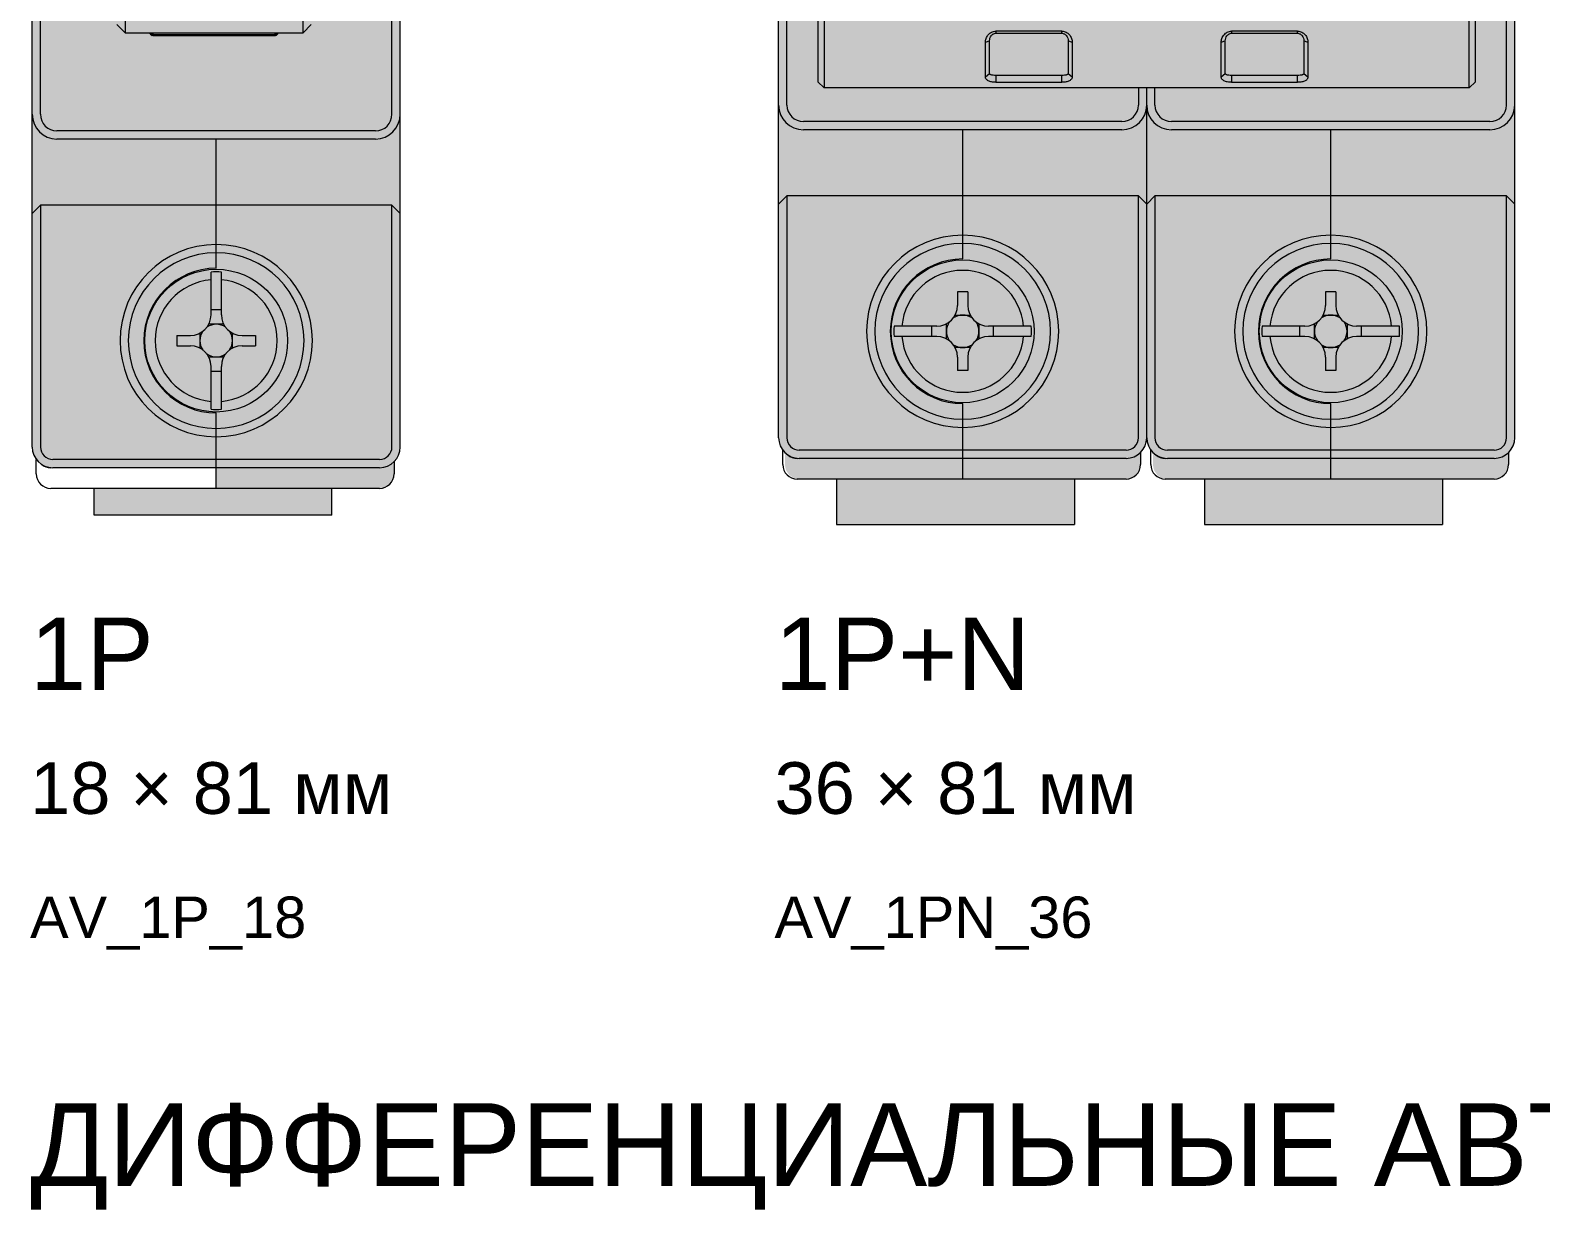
# Model space of a CAD drawing. Header units: millimetres. Extents: x 0 to 418, y -44 to 411.
# Drawn here: x 0 to 73.1, y 236.8 to 293.9 of the extents above; entities that cross this region are included whole.
import ezdxf
from ezdxf.enums import TextEntityAlignment as Align

# ---------------------------------------------------------------- set-up
doc = ezdxf.new("R2010")
doc.units = ezdxf.units.MM
for name, color, linetype, lineweight, true_color in [('BODY', 7, 'Continuous', 5, 0xf0f1eb), ('DETAILS', 7, 'Continuous', 5, 0x2f373d), ('LEVERS', 7, 'Continuous', 5, 0x2b7ac1), ('MARKING', 7, 'Continuous', 5, 0x2f373d), ('TERMINALS', 7, 'Continuous', 5, 0xa4adb6)]:
    doc.layers.add(name, color=color, linetype=linetype, lineweight=lineweight, true_color=true_color)
doc.layers.add('PARAMETERS', color=7, linetype='Continuous', plot=False)
doc.styles.add('BLOCK_ARIAL', font='arial.ttf')

# ---------------------------------------------------------------- blocks, each defined once
blk = doc.blocks.new('AV_1P_18')
at = {"layer": 'BODY', "true_color": 0xf0f1eb}
blk.add_hatch(color=7, dxfattribs=at).paths.add_polyline_path([(0.9, 2.77), (0.71, 2.83), (0.39, 3.04), (0.18, 3.36), (0.12, 3.55), (0.1, 3.75), (0.1, 15.05), (0.1, 19.85), (0.1, 25.79), (0.1, 29.5), (0.1, 35.8), (0.1, 39.51), (0.1, 62.45), (0.1, 67.25), (0.1, 78.55), (0.12, 78.75), (0.18, 78.94), (0.39, 79.26), (0.71, 79.47), (0.9, 79.53), (1.1, 79.55), (9, 79.55), (9, 80.55), (16.9, 80.55), (17.17, 80.495), (17.395, 80.345), (17.545, 80.12), (17.6, 79.85), (17.6, 79.267), (17.61, 79.26), (17.82, 78.94), (17.88, 78.75), (17.9, 78.55), (17.9, 67.25), (17.9, 62.45), (17.9, 39.525), (17.9, 39.52), (17.9, 35.8), (17.9, 29.5), (17.9, 25.78), (17.9, 25.775), (17.9, 19.85), (17.9, 15.05), (17.9, 3.75), (17.88, 3.55), (17.82, 3.36), (17.61, 3.04), (17.6, 3.033), (17.6, 2.45), (17.545, 2.18), (17.395, 1.955), (17.17, 1.805), (16.9, 1.75), (14.6, 1.75), (14.6, 0.45), (3.1, 0.45), (3.1, 1.75), (9, 1.75), (9, 2.75), (1.1, 2.75)])
at = {"layer": 'LEVERS'}
blk.add_hatch(color=256, dxfattribs=at).paths.add_polyline_path([(6.015, 23.645), (6.005, 23.645), (5.995, 23.645), (5.98, 23.645), (5.97, 23.65), (5.96, 23.65), (5.955, 23.65), (5.945, 23.655), (5.935, 23.655), (5.925, 23.66), (5.92, 23.66), (5.915, 23.665), (5.91, 23.665), (5.905, 23.67), (5.821, 23.744), (5.82, 23.745), (5.815, 23.75), (5.8, 23.78), (5.8, 23.795), (4.6, 23.795), (4.2, 24.195), (4.2, 26.19), (4, 26.19), (3.69, 26.19), (3.6, 26.19), (3.6, 39.11), (3.69, 39.11), (4, 39.11), (14.4, 39.11), (14.42, 39.11), (14.435, 39.115), (14.455, 39.12), (14.475, 39.125), (14.495, 39.13), (14.515, 39.14), (14.54, 39.15), (14.535, 39.145), (14.525, 39.14), (14.525, 39.135), (14.52, 39.135), (14.515, 39.13), (14.495, 39.115), (14.475, 39.095), (14.46, 39.08), (14.44, 39.06), (14.435, 39.05), (14.425, 39.04), (14.42, 39.03), (14.415, 39.015), (14.41, 39.01), (14.405, 39), (14.4, 38.99), (14.4, 38.98), (14.4, 26.32), (14.4, 26.31), (14.4, 26.305), (14.405, 26.3), (14.405, 26.295), (14.41, 26.29), (14.425, 26.265), (14.44, 26.24), (14.46, 26.22), (14.48, 26.2), (14.5, 26.185), (14.515, 26.165), (14.54, 26.15), (14.515, 26.16), (14.495, 26.17), (14.475, 26.175), (14.455, 26.18), (14.435, 26.185), (14.42, 26.19), (14.4, 26.19), (13.6, 26.19), (13.6, 24.195), (13.2, 23.795), (12, 23.795), (12, 23.78), (11.985, 23.75), (11.98, 23.745), (11.979, 23.744), (11.895, 23.67), (11.89, 23.665), (11.885, 23.665), (11.88, 23.66), (11.87, 23.66), (11.865, 23.655), (11.855, 23.655), (11.845, 23.65), (11.84, 23.65), (11.83, 23.65), (11.82, 23.645), (11.805, 23.645), (11.795, 23.645), (11.785, 23.645), (11.775, 23.645), (11.76, 23.645), (11.75, 23.645), (6.05, 23.645), (6.04, 23.645), (6.025, 23.645)])
at = {"layer": 'TERMINALS', "true_color": 0xa4adb6}
blk.add_hatch(color=253, dxfattribs=at).paths.add_polyline_path([(10.35, 4.45), (10.203, 4.408), (10.056, 4.371), (9.907, 4.339), (9.757, 4.312), (9.607, 4.29), (9.456, 4.272), (9.304, 4.26), (9.152, 4.252), (9, 4.25), (8.848, 4.252), (8.696, 4.26), (8.544, 4.272), (8.393, 4.29), (8.243, 4.312), (8.093, 4.339), (7.944, 4.371), (7.796, 4.408), (7.65, 4.45), (7.505, 4.497), (7.362, 4.548), (7.22, 4.604), (7.081, 4.664), (6.943, 4.73), (6.808, 4.799), (6.675, 4.873), (6.544, 4.951), (6.417, 5.034), (6.291, 5.12), (6.169, 5.211), (6.05, 5.306), (5.934, 5.404), (5.821, 5.506), (5.712, 5.612), (5.606, 5.721), (5.504, 5.834), (5.405, 5.95), (5.311, 6.069), (5.22, 6.191), (5.134, 6.317), (5.051, 6.444), (4.973, 6.575), (4.899, 6.708), (4.83, 6.843), (4.764, 6.981), (4.704, 7.121), (4.648, 7.262), (4.597, 7.405), (4.55, 7.55), (4.508, 7.696), (4.471, 7.844), (4.439, 7.993), (4.412, 8.143), (4.39, 8.293), (4.372, 8.444), (4.36, 8.596), (4.352, 8.748), (4.35, 8.9), (4.352, 9.052), (4.36, 9.204), (4.372, 9.356), (4.39, 9.507), (4.412, 9.657), (4.439, 9.807), (4.471, 9.956), (4.508, 10.104), (4.508, 10.104), (4.508, 10.104), (4.55, 10.25), (4.597, 10.395), (4.648, 10.538), (4.704, 10.68), (4.764, 10.819), (4.83, 10.957), (4.899, 11.092), (4.973, 11.225), (5.051, 11.356), (5.134, 11.484), (5.22, 11.609), (5.311, 11.731), (5.406, 11.85), (5.504, 11.966), (5.606, 12.079), (5.712, 12.188), (5.821, 12.294), (5.934, 12.396), (6.05, 12.495), (6.169, 12.589), (6.291, 12.68), (6.417, 12.766), (6.545, 12.849), (6.675, 12.927), (6.808, 13.001), (6.943, 13.071), (7.081, 13.136), (7.221, 13.196), (7.362, 13.252), (7.505, 13.303), (7.65, 13.35), (7.797, 13.392), (7.944, 13.429), (8.093, 13.461), (8.243, 13.488), (8.393, 13.51), (8.544, 13.528), (8.696, 13.54), (8.848, 13.548), (9, 13.55), (9.152, 13.548), (9.304, 13.54), (9.456, 13.528), (9.607, 13.51), (9.758, 13.488), (9.907, 13.461), (10.056, 13.429), (10.204, 13.392), (10.35, 13.35), (10.495, 13.303), (10.638, 13.252), (10.78, 13.196), (10.919, 13.136), (11.057, 13.071), (11.192, 13.001), (11.325, 12.927), (11.456, 12.849), (11.583, 12.766), (11.709, 12.68), (11.831, 12.589), (11.95, 12.495), (12.066, 12.396), (12.179, 12.294), (12.288, 12.188), (12.394, 12.079), (12.496, 11.966), (12.595, 11.85), (12.689, 11.731), (12.78, 11.609), (12.866, 11.484), (12.949, 11.356), (13.027, 11.225), (13.101, 11.092), (13.171, 10.957), (13.236, 10.819), (13.296, 10.68), (13.352, 10.538), (13.403, 10.395), (13.45, 10.25), (13.492, 10.104), (13.529, 9.956), (13.561, 9.807), (13.588, 9.658), (13.61, 9.507), (13.628, 9.356), (13.64, 9.204), (13.648, 9.052), (13.65, 8.9), (13.648, 8.748), (13.64, 8.596), (13.628, 8.444), (13.61, 8.293), (13.588, 8.143), (13.561, 7.993), (13.529, 7.844), (13.492, 7.697), (13.45, 7.55), (13.403, 7.405), (13.352, 7.262), (13.296, 7.121), (13.236, 6.981), (13.171, 6.843), (13.101, 6.708), (13.027, 6.575), (12.949, 6.445), (12.866, 6.317), (12.78, 6.192), (12.689, 6.069), (12.595, 5.95), (12.496, 5.834), (12.394, 5.721), (12.288, 5.612), (12.179, 5.506), (12.066, 5.404), (11.95, 5.306), (11.831, 5.211), (11.709, 5.12), (11.583, 5.034), (11.456, 4.951), (11.325, 4.873), (11.192, 4.799), (11.057, 4.73), (10.919, 4.665), (10.78, 4.604), (10.638, 4.548), (10.495, 4.497), (10.35, 4.45), (10.35, 4.45)])
at = {"layer": 'DETAILS', "color": 250, "linetype": 'ByBlock', "lineweight": 5, "true_color": 0x2f373d}
for p, q in [((0.1, 3.75), (0.1, 78.55)), ((17.9, 3.75), (17.9, 78.55)), ((17.5, 19.85), (17.5, 62.45)), ((0.5, 19.85), (0.5, 39.11)), ((4.6, 30.064), (4.6, 23.797)), ((13.2, 23.797), (13.2, 30.064)), ((4.2, 24.197), (4.6, 23.797)), ((13.6, 24.197), (13.2, 23.797)), ((4.6, 23.797), (13.2, 23.797)), ((5.8, 23.778), (5.8, 23.797)), ((5.814, 23.752), (5.8, 23.778)), ((5.814, 23.752), (5.906, 23.67)), ((11.75, 23.703), (6.05, 23.703)), ((11.75, 23.644), (6.05, 23.644)), ((11.894, 23.67), (11.986, 23.752)), ((12, 23.778), (11.986, 23.752)), ((12, 23.778), (12, 23.797)), ((16.7, 19.05), (1.3, 19.05)), ((16.7, 18.65), (1.3, 18.65)), ((9, 12.4), (9, 18.65)), ((0.1, 15.05), (0.5, 15.45)), ((17.5, 15.45), (0.5, 15.45)), ((0.5, 15.45), (0.5, 3.75)), ((17.5, 15.45), (17.9, 15.05)), ((17.5, 3.75), (17.5, 15.45)), ((8.75, 10.15), (8.75, 12.22)), ((9.25, 10.15), (9.25, 12.22)), ((6.073, 10.8), (6.124, 10.8)), ((9.25, 10.391), (8.75, 10.391)), ((9.362, 9.689), (8.638, 9.689)), ((7.097, 9.15), (7.75, 9.15)), ((7.097, 9.15), (7.097, 8.65)), ((8.211, 9.262), (8.211, 8.538)), ((9.789, 8.538), (9.789, 9.262)), ((10.25, 9.15), (10.903, 9.15)), ((10.903, 9.15), (10.903, 8.65)), ((7.097, 8.65), (7.75, 8.65)), ((8.638, 8.111), (9.362, 8.111)), ((10.25, 8.65), (10.903, 8.65)), ((8.75, 5.58), (8.75, 7.65)), ((9.25, 7.409), (8.75, 7.409)), ((9.25, 5.58), (9.25, 7.65)), ((6.124, 7), (6.073, 7)), ((9, 1.75), (9, 5.4)), ((0.3, 2.45), (0.3, 3.153)), ((16.9, 3.15), (1.1, 3.15)), ((17.6, 3.053), (17.6, 2.45)), ((16.9, 2.75), (1.1, 2.75)), ((16.9, 1.75), (1, 1.75)), ((3.1, 0.45), (3.1, 1.75)), ((14.6, 0.45), (14.6, 1.75)), ((14.6, 0.45), (3.1, 0.45))]:
    blk.add_line(p, q, dxfattribs=at)
blk.add_circle((9, 8.9), 3.455, dxfattribs=at)
for centre, radius, start, end in [((1.3, 19.85), 1.2, 180, -90), ((1.3, 19.85), 0.8, 180, -90), ((16.7, 19.85), 1.2, -90, 0), ((16.7, 19.85), 0.8, -90, 0), ((9, 8.9), 4.65, 90.00094, -90.00094), ((9, 8.9), 4.25, 90.00103, -90.00103), ((9, 8.9), 4.65, -90, 90), ((9, 8.9), 4.25, -90, 90), ((9, 8.9), 3.5, 90, -90), ((9, 8.9), 2.95, 94.86141, -94.86141), ((9, 8.9), 3.329, 85.69339, 94.30661), ((9, 8.9), 2.95, -85.13859, 85.13859), ((7.75, 10.15), 1, -90, 0), ((9, 8.9), 0.789, 55.03912, 124.96088), ((10.25, 10.15), 1, 180, -90), ((9, 8.9), 0.789, 145.03912, -145.03912), ((9, 8.9), 0.789, -34.96088, 34.96088), ((7.75, 7.65), 1, 0, 90), ((9, 8.9), 0.789, -124.96088, -55.03912), ((10.25, 7.65), 1, 90, 180), ((9, 8.9), 3.329, -94.30661, -85.69339), ((1.1, 3.75), 1, 180, -90), ((1.1, 3.75), 0.6, 180, -90), ((16.9, 3.75), 1, -90, 0), ((16.9, 3.75), 0.6, -90, 0), ((1, 2.45), 0.7, 180, -90), ((1, 3.45), 0.7, -130.38765, -90), ((16.9, 2.45), 0.7, -90, 0)]:
    blk.add_arc(centre, radius, start, end, dxfattribs=at)
for points, start_tangent, end_tangent in [([(6.05, 23.703), (5.974, 23.706), (5.905, 23.716), (5.85, 23.732), (5.814, 23.752)], (-1, 0.000391), (-0.747005, 0.664819)), ([(6.05, 23.644), (6.003, 23.645), (5.961, 23.65), (5.927, 23.658), (5.906, 23.67)], (-1, -0.000282), (-0.745164, 0.666881)), ([(11.986, 23.752), (11.95, 23.732), (11.895, 23.716), (11.826, 23.706), (11.75, 23.703)], (-0.747782, -0.663944), (-1, 0.000443)), ([(11.894, 23.67), (11.872, 23.658), (11.839, 23.65), (11.797, 23.645), (11.75, 23.644)], (-0.745165, -0.66688), (-1, 0.000337))]:
    blk.add_spline(points, degree=3, dxfattribs=dict(at, start_tangent=start_tangent, end_tangent=end_tangent))
at = {"layer": 'MARKING', "color": 250, "true_color": 0x2f373d, "style": 'BLOCK_ARIAL'}
for tag, p, height in [('CURVE', (2, 54.7), 3), ('IN_A', (4.5, 54.7), 3), ('UE_V', (2, 52.2), 1.4)]:
    blk.add_attdef(tag, p, '', height=height, dxfattribs=at)
blk.add_attdef('ICN_A', text='', height=1.8, dxfattribs=at).set_placement((7.25, 43.1), align=Align.MIDDLE_CENTER)
at = {"layer": 'PARAMETERS', "color": 250, "true_color": 0x2f373d, "style": 'BLOCK_ARIAL', "flags": 1}
for tag in ['WIDTH_MM', 'STANDARD', 'UIMP_KV', 'DESCRIPTION', 'POLES', 'FREQ_HZ', 'HEIGHT_MM', 'DEPTH_MM', 'ICS_KA', 'ID', 'IP']:
    blk.add_attdef(tag, (2, 20), '', height=0.4, dxfattribs=at)
blk = doc.blocks.new('AV_1PN_36')
at = {"layer": 'BODY', "true_color": 0xf0f1eb}
h = blk.add_hatch(color=7, dxfattribs=at)
h.paths.add_polyline_path([(14.5, 2.2), (14.5, 0), (3, 0), (3, 2.2), (1.2, 2.2), (0.93, 2.255), (0.705, 2.405), (0.555, 2.63), (0.5, 2.9), (0.5, 3.4), (0.627, 3.4), (0.49, 3.49), (0.28, 3.81), (0.22, 4), (0.2, 4.2), (0.2, 15.5), (0.2, 20.3), (0.2, 26.24), (0.2, 29.95), (0.2, 36.25), (0.2, 39.96), (0.2, 62.9), (0.22, 63.14), (0.226, 63.16), (0.2, 63.16), (0.2, 67.7), (0.2, 79), (0.22, 79.2), (0.28, 79.39), (0.352, 79.5), (0.352, 79.5), (0.49, 79.71), (0.5, 79.717), (0.5, 80.3), (0.555, 80.57), (0.705, 80.795), (0.93, 80.945), (1.2, 81), (9.1, 81), (9.1, 80), (9.1, 80), (9.1, 81), (17, 81), (17.27, 80.945), (17.495, 80.795), (17.645, 80.57), (17.7, 80.3), (17.7, 79.717), (17.71, 79.71), (17.92, 79.39), (17.98, 79.2), (18, 79), (18.02, 79.2), (18.08, 79.39), (18.152, 79.5), (18.152, 79.5), (18.29, 79.71), (18.3, 79.717), (18.3, 80.3), (18.355, 80.57), (18.505, 80.795), (18.73, 80.945), (19, 81), (26.9, 81), (34.8, 81), (35.07, 80.945), (35.295, 80.795), (35.445, 80.57), (35.5, 80.3), (35.5, 79.717), (35.51, 79.71), (35.648, 79.5), (35.72, 79.39), (35.78, 79.2), (35.8, 79), (35.8, 67.7), (35.8, 62.9), (35.8, 39.975), (35.8, 39.97), (35.8, 36.25), (35.8, 29.95), (35.8, 26.23), (35.8, 26.225), (35.8, 20.3), (35.8, 15.5), (35.8, 4.2), (35.78, 4), (35.72, 3.81), (35.51, 3.49), (35.5, 3.483), (35.5, 2.9), (35.445, 2.63), (35.295, 2.405), (35.07, 2.255), (34.8, 2.2), (33, 2.2), (32.3, 2.2), (32.3, 0), (20.8, 0), (20.8, 2.2), (19, 2.2), (18.73, 2.255), (18.505, 2.405), (18.355, 2.63), (18.3, 2.9), (18.3, 3.4), (18.427, 3.4), (18.29, 3.49), (18.08, 3.81), (18.02, 4), (18, 4.2), (17.98, 4), (17.92, 3.81), (17.71, 3.49), (17.7, 3.483), (17.7, 2.9), (17.645, 2.63), (17.495, 2.405), (17.27, 2.255), (17, 2.2), (15.2, 2.2)])
h.paths.add_polyline_path([(9.1, 2.2), (9.1, 3.2), (9.1, 3.2), (9.1, 2.2)], flags=0)
at = {"layer": 'LEVERS'}
blk.add_hatch(color=256, dxfattribs=at).paths.add_polyline_path([(2.11, 29.295), (2.12, 29.335), (2.135, 29.38), (2.155, 29.42), (2.18, 29.465), (2.205, 29.5), (2.235, 29.54), (2.27, 29.575), (2.31, 29.61), (2.355, 29.645), (2.395, 29.675), (2.445, 29.705), (2.5, 29.73), (2.55, 29.755), (2.605, 29.78), (2.721, 29.822), (2.725, 29.825), (2.755, 29.835), (2.775, 29.84), (2.795, 29.845), (2.815, 29.855), (2.835, 29.86), (2.9, 29.875), (2.965, 29.885), (3.035, 29.89), (3.1, 29.895), (3.7, 29.895), (4.1, 29.895), (4.3, 29.895), (4.7, 29.895), (13.3, 29.895), (13.7, 29.895), (14.1, 29.895), (14.5, 29.895), (17.6, 29.895), (17.7, 29.895), (17.945, 29.895), (18, 29.95), (18.055, 29.895), (18.3, 29.895), (18.4, 29.895), (21.5, 29.895), (21.9, 29.895), (22.1, 29.895), (22.5, 29.895), (31.1, 29.895), (31.5, 29.895), (31.9, 29.895), (32.3, 29.895), (32.9, 29.895), (32.925, 29.895), (32.945, 29.895), (32.97, 29.89), (32.99, 29.89), (33.055, 29.88), (33.12, 29.87), (33.185, 29.855), (33.245, 29.835), (33.395, 29.78), (33.45, 29.755), (33.5, 29.73), (33.555, 29.705), (33.605, 29.675), (33.645, 29.645), (33.69, 29.61), (33.73, 29.575), (33.765, 29.54), (33.795, 29.5), (33.82, 29.465), (33.845, 29.42), (33.865, 29.38), (33.88, 29.335), (33.89, 29.295), (33.9, 29.25), (33.9, 29.21), (33.9, 21.425), (33.6, 21.125), (18.4, 21.125), (18, 21.125), (17.6, 21.125), (2.4, 21.125), (2.1, 21.425), (2.1, 26.64), (2.1, 29.21), (2.1, 29.25)])
at = {"layer": 'TERMINALS', "true_color": 0xa4adb6}
for points in [[(10.303, 4.858), (10.156, 4.821), (10.007, 4.789), (9.857, 4.762), (9.707, 4.74), (9.556, 4.722), (9.404, 4.71), (9.252, 4.702), (9.1, 4.7), (8.948, 4.702), (8.796, 4.71), (8.644, 4.722), (8.493, 4.74), (8.343, 4.762), (8.193, 4.789), (8.044, 4.821), (7.896, 4.858), (7.75, 4.9), (7.605, 4.947), (7.462, 4.998), (7.32, 5.054), (7.181, 5.114), (7.043, 5.18), (6.908, 5.249), (6.775, 5.323), (6.644, 5.401), (6.517, 5.484), (6.391, 5.57), (6.269, 5.661), (6.15, 5.756), (6.034, 5.854), (5.921, 5.956), (5.812, 6.062), (5.706, 6.171), (5.604, 6.284), (5.505, 6.4), (5.411, 6.519), (5.32, 6.641), (5.234, 6.767), (5.151, 6.894), (5.073, 7.025), (4.999, 7.158), (4.93, 7.293), (4.864, 7.431), (4.804, 7.571), (4.748, 7.712), (4.697, 7.855), (4.65, 8), (4.608, 8.146), (4.571, 8.294), (4.539, 8.443), (4.512, 8.593), (4.49, 8.743), (4.472, 8.894), (4.46, 9.046), (4.452, 9.198), (4.45, 9.35), (4.452, 9.502), (4.46, 9.654), (4.472, 9.806), (4.49, 9.957), (4.512, 10.107), (4.539, 10.257), (4.571, 10.406), (4.608, 10.554), (4.608, 10.554), (4.608, 10.554), (4.65, 10.7), (4.697, 10.845), (4.748, 10.988), (4.804, 11.13), (4.864, 11.269), (4.93, 11.407), (4.999, 11.542), (5.073, 11.675), (5.151, 11.806), (5.234, 11.934), (5.32, 12.059), (5.411, 12.181), (5.506, 12.3), (5.604, 12.416), (5.706, 12.529), (5.812, 12.638), (5.921, 12.744), (6.034, 12.846), (6.15, 12.945), (6.269, 13.039), (6.391, 13.13), (6.517, 13.216), (6.645, 13.299), (6.775, 13.377), (6.908, 13.451), (7.043, 13.521), (7.181, 13.586), (7.321, 13.646), (7.462, 13.702), (7.605, 13.753), (7.75, 13.8), (7.897, 13.842), (8.044, 13.879), (8.193, 13.911), (8.343, 13.938), (8.493, 13.96), (8.644, 13.978), (8.796, 13.99), (8.948, 13.998), (9.1, 14), (9.252, 13.998), (9.404, 13.99), (9.556, 13.978), (9.707, 13.96), (9.858, 13.938), (10.007, 13.911), (10.156, 13.879), (10.304, 13.842), (10.45, 13.8), (10.595, 13.753), (10.738, 13.702), (10.88, 13.646), (11.019, 13.586), (11.157, 13.521), (11.292, 13.451), (11.425, 13.377), (11.556, 13.299), (11.683, 13.216), (11.809, 13.13), (11.931, 13.039), (12.05, 12.945), (12.166, 12.846), (12.279, 12.744), (12.388, 12.638), (12.494, 12.529), (12.596, 12.416), (12.695, 12.3), (12.789, 12.181), (12.88, 12.059), (12.966, 11.934), (13.049, 11.806), (13.127, 11.675), (13.201, 11.542), (13.271, 11.407), (13.336, 11.269), (13.396, 11.13), (13.452, 10.988), (13.503, 10.845), (13.55, 10.7), (13.592, 10.554), (13.629, 10.406), (13.661, 10.257), (13.688, 10.108), (13.71, 9.957), (13.728, 9.806), (13.74, 9.654), (13.748, 9.502), (13.75, 9.35), (13.748, 9.198), (13.74, 9.046), (13.728, 8.894), (13.71, 8.743), (13.688, 8.593), (13.661, 8.443), (13.629, 8.294), (13.592, 8.147), (13.55, 8), (13.503, 7.855), (13.452, 7.712), (13.396, 7.571), (13.336, 7.431), (13.271, 7.293), (13.201, 7.158), (13.127, 7.025), (13.049, 6.895), (12.966, 6.767), (12.88, 6.642), (12.789, 6.519), (12.695, 6.4), (12.596, 6.284), (12.494, 6.171), (12.388, 6.062), (12.279, 5.956), (12.166, 5.854), (12.05, 5.756), (11.931, 5.661), (11.809, 5.57), (11.683, 5.484), (11.556, 5.401), (11.425, 5.323), (11.292, 5.249), (11.157, 5.18), (11.019, 5.115), (10.88, 5.054), (10.738, 4.998), (10.595, 4.947), (10.45, 4.9), (10.45, 4.9), (10.45, 4.9)], [(28.103, 4.858), (27.956, 4.821), (27.807, 4.789), (27.657, 4.762), (27.507, 4.74), (27.356, 4.722), (27.204, 4.71), (27.052, 4.702), (26.9, 4.7), (26.748, 4.702), (26.596, 4.71), (26.444, 4.722), (26.293, 4.74), (26.143, 4.762), (25.993, 4.789), (25.844, 4.821), (25.696, 4.858), (25.55, 4.9), (25.405, 4.947), (25.262, 4.998), (25.12, 5.054), (24.981, 5.114), (24.843, 5.18), (24.708, 5.249), (24.575, 5.323), (24.444, 5.401), (24.317, 5.484), (24.191, 5.57), (24.069, 5.661), (23.95, 5.756), (23.834, 5.854), (23.721, 5.956), (23.612, 6.062), (23.506, 6.171), (23.404, 6.284), (23.305, 6.4), (23.211, 6.519), (23.12, 6.641), (23.034, 6.767), (22.951, 6.894), (22.873, 7.025), (22.799, 7.158), (22.73, 7.293), (22.664, 7.431), (22.604, 7.571), (22.548, 7.712), (22.497, 7.855), (22.45, 8), (22.408, 8.146), (22.371, 8.294), (22.339, 8.443), (22.312, 8.593), (22.29, 8.743), (22.272, 8.894), (22.26, 9.046), (22.252, 9.198), (22.25, 9.35), (22.252, 9.502), (22.26, 9.654), (22.272, 9.806), (22.29, 9.957), (22.312, 10.107), (22.339, 10.257), (22.371, 10.406), (22.408, 10.554), (22.408, 10.554), (22.408, 10.554), (22.45, 10.7), (22.497, 10.845), (22.548, 10.988), (22.604, 11.13), (22.664, 11.269), (22.73, 11.407), (22.799, 11.542), (22.873, 11.675), (22.951, 11.806), (23.034, 11.934), (23.12, 12.059), (23.211, 12.181), (23.306, 12.3), (23.404, 12.416), (23.506, 12.529), (23.612, 12.638), (23.721, 12.744), (23.834, 12.846), (23.95, 12.945), (24.069, 13.039), (24.191, 13.13), (24.317, 13.216), (24.445, 13.299), (24.575, 13.377), (24.708, 13.451), (24.843, 13.521), (24.981, 13.586), (25.121, 13.646), (25.262, 13.702), (25.405, 13.753), (25.55, 13.8), (25.697, 13.842), (25.844, 13.879), (25.993, 13.911), (26.143, 13.938), (26.293, 13.96), (26.444, 13.978), (26.596, 13.99), (26.748, 13.998), (26.9, 14), (27.052, 13.998), (27.204, 13.99), (27.356, 13.978), (27.507, 13.96), (27.658, 13.938), (27.807, 13.911), (27.956, 13.879), (28.104, 13.842), (28.25, 13.8), (28.395, 13.753), (28.538, 13.702), (28.68, 13.646), (28.819, 13.586), (28.957, 13.521), (29.092, 13.451), (29.225, 13.377), (29.356, 13.299), (29.483, 13.216), (29.609, 13.13), (29.731, 13.039), (29.85, 12.945), (29.966, 12.846), (30.079, 12.744), (30.188, 12.638), (30.294, 12.529), (30.396, 12.416), (30.495, 12.3), (30.589, 12.181), (30.68, 12.059), (30.766, 11.934), (30.849, 11.806), (30.927, 11.675), (31.001, 11.542), (31.071, 11.407), (31.136, 11.269), (31.196, 11.13), (31.252, 10.988), (31.303, 10.845), (31.35, 10.7), (31.392, 10.554), (31.429, 10.406), (31.461, 10.257), (31.488, 10.108), (31.51, 9.957), (31.528, 9.806), (31.54, 9.654), (31.548, 9.502), (31.55, 9.35), (31.548, 9.198), (31.54, 9.046), (31.528, 8.894), (31.51, 8.743), (31.488, 8.593), (31.461, 8.443), (31.429, 8.294), (31.392, 8.147), (31.35, 8), (31.303, 7.855), (31.252, 7.712), (31.196, 7.571), (31.136, 7.431), (31.071, 7.293), (31.001, 7.158), (30.927, 7.025), (30.849, 6.895), (30.766, 6.767), (30.68, 6.642), (30.589, 6.519), (30.495, 6.4), (30.396, 6.284), (30.294, 6.171), (30.188, 6.062), (30.079, 5.956), (29.966, 5.854), (29.85, 5.756), (29.731, 5.661), (29.609, 5.57), (29.483, 5.484), (29.356, 5.401), (29.225, 5.323), (29.092, 5.249), (28.957, 5.18), (28.819, 5.115), (28.68, 5.054), (28.538, 4.998), (28.395, 4.947), (28.25, 4.9), (28.25, 4.9), (28.25, 4.9)]]:
    blk.add_hatch(color=253, dxfattribs=at).paths.add_polyline_path(points)
at = {"layer": 'DETAILS', "color": 250, "linetype": 'ByBlock', "lineweight": 5, "true_color": 0x2f373d}
for p, q in [((35.8, 4.2), (35.8, 79)), ((0.2, 4.2), (0.2, 62.9)), ((35.4, 20.3), (35.4, 62.9)), ((0.6, 20.3), (0.6, 39.56)), ((2.4, 29.434), (2.4, 21.124)), ((33.6, 21.124), (33.6, 29.434)), ((2.1, 29.208), (2.1, 21.424)), ((33.9, 21.424), (33.9, 29.208)), ((10.4, 23.412), (10.2, 23.333)), ((10.4, 21.828), (10.4, 23.412)), ((13.9, 23.874), (10.7, 23.874)), ((10.7, 23.874), (10.7, 23.772)), ((10.7, 23.772), (13.9, 23.772)), ((13.9, 23.772), (13.9, 23.874)), ((14.4, 23.333), (14.2, 23.412)), ((14.2, 23.412), (14.2, 21.828)), ((21.8, 23.412), (21.6, 23.333)), ((21.8, 21.828), (21.8, 23.412)), ((25.3, 23.874), (22.1, 23.874)), ((22.1, 23.874), (22.1, 23.772)), ((22.1, 23.772), (25.3, 23.772)), ((25.3, 23.772), (25.3, 23.874)), ((25.8, 23.333), (25.6, 23.412)), ((25.6, 23.412), (25.6, 21.828)), ((10.2, 21.657), (10.2, 23.334)), ((14.4, 23.333), (14.4, 21.657)), ((21.6, 21.657), (21.6, 23.334)), ((25.8, 23.333), (25.8, 21.657)), ((2.1, 21.424), (2.4, 21.124)), ((10.2, 21.657), (10.4, 21.828)), ((13.9, 21.735), (10.7, 21.735)), ((10.7, 21.735), (10.7, 21.399)), ((10.7, 21.399), (13.9, 21.399)), ((13.9, 21.399), (13.9, 21.735)), ((14.2, 21.828), (14.4, 21.657)), ((21.6, 21.657), (21.8, 21.828)), ((25.3, 21.735), (22.1, 21.735)), ((22.1, 21.735), (22.1, 21.399)), ((22.1, 21.399), (25.3, 21.399)), ((25.3, 21.399), (25.3, 21.735)), ((25.6, 21.828), (25.8, 21.657)), ((33.9, 21.424), (33.6, 21.124)), ((33.6, 21.124), (2.4, 21.124)), ((17.6, 21.124), (17.6, 20.3)), ((18, 4.2), (18, 21.124)), ((18.4, 20.3), (18.4, 21.124)), ((16.8, 19.5), (1.4, 19.5)), ((16.8, 19.1), (1.4, 19.1)), ((9.1, 12.85), (9.1, 19.1)), ((34.6, 19.5), (19.2, 19.5)), ((34.6, 19.1), (19.2, 19.1)), ((26.9, 12.85), (26.9, 19.1)), ((0.2, 15.5), (0.6, 15.9)), ((17.6, 15.9), (0.6, 15.9)), ((0.6, 15.9), (0.6, 4.2)), ((17.6, 15.9), (18, 15.5)), ((17.6, 4.2), (17.6, 15.9)), ((18, 15.5), (18.4, 15.9)), ((35.4, 15.9), (18.4, 15.9)), ((18.4, 15.9), (18.4, 4.2)), ((35.4, 4.2), (35.4, 15.9)), ((35.4, 15.9), (35.8, 15.5)), ((9.35, 11.253), (8.85, 11.253)), ((8.85, 11.253), (8.85, 10.6)), ((9.35, 11.253), (9.35, 10.6)), ((27.15, 11.253), (26.65, 11.253)), ((26.65, 11.253), (26.65, 10.6)), ((27.15, 11.253), (27.15, 10.6)), ((7.85, 9.6), (5.78, 9.6)), ((7.609, 9.1), (7.609, 9.6)), ((8.311, 8.988), (8.311, 9.712)), ((8.738, 10.139), (9.462, 10.139)), ((9.889, 9.712), (9.889, 8.988)), ((12.42, 9.6), (10.35, 9.6)), ((10.591, 9.1), (10.591, 9.6)), ((25.65, 9.6), (23.58, 9.6)), ((25.409, 9.1), (25.409, 9.6)), ((26.111, 8.988), (26.111, 9.712)), ((26.538, 10.139), (27.262, 10.139)), ((27.689, 9.712), (27.689, 8.988)), ((30.22, 9.6), (28.15, 9.6)), ((28.391, 9.1), (28.391, 9.6)), ((7.85, 9.1), (5.78, 9.1)), ((12.42, 9.1), (10.35, 9.1)), ((25.65, 9.1), (23.58, 9.1)), ((30.22, 9.1), (28.15, 9.1)), ((9.462, 8.561), (8.738, 8.561)), ((8.85, 8.1), (8.85, 7.447)), ((9.35, 8.1), (9.35, 7.447)), ((27.262, 8.561), (26.538, 8.561)), ((26.65, 8.1), (26.65, 7.447)), ((27.15, 8.1), (27.15, 7.447)), ((9.35, 7.447), (8.85, 7.447)), ((27.15, 7.447), (26.65, 7.447)), ((9.1, 2.2), (9.1, 5.85)), ((26.9, 2.2), (26.9, 5.85)), ((0.4, 2.9), (0.4, 3.603)), ((17, 3.6), (1.2, 3.6)), ((17, 3.2), (1.2, 3.2)), ((17.7, 3.503), (17.7, 2.9)), ((18.2, 2.9), (18.2, 3.603)), ((34.8, 3.6), (19, 3.6)), ((34.8, 3.2), (19, 3.2)), ((35.5, 3.503), (35.5, 2.9)), ((17, 2.2), (1.1, 2.2)), ((3, 2.2), (3, 0)), ((14.5, 2.2), (14.5, 0)), ((34.8, 2.2), (18.9, 2.2)), ((20.8, 2.2), (20.8, 0)), ((32.3, 2.2), (32.3, 0)), ((3, 0), (14.5, 0)), ((20.8, 0), (32.3, 0))]:
    blk.add_line(p, q, dxfattribs=at)
for centre in [(9.1, 9.35), (26.9, 9.35)]:
    blk.add_circle(centre, 3.455, dxfattribs=at)
for centre, radius, start, end in [((1.4, 20.3), 1.2, 180, -90), ((1.4, 20.3), 0.8, 180, -90), ((16.8, 20.3), 1.2, -90, 0), ((16.8, 20.3), 0.8, -90, 0), ((19.2, 20.3), 1.2, 180, -90), ((19.2, 20.3), 0.8, 180, -90), ((34.6, 20.3), 1.2, -90, 0), ((34.6, 20.3), 0.8, -90, 0), ((9.1, 9.35), 4.65, 90.00094, -90.00094), ((9.1, 9.35), 4.65, -90, 90), ((26.9, 9.35), 4.65, 90.00094, -90.00094), ((26.9, 9.35), 4.65, -90, 90), ((9.1, 9.35), 4.25, 90.00103, -90.00103), ((9.1, 9.35), 4.25, -90, 90), ((26.9, 9.35), 4.25, 90.00103, -90.00103), ((26.9, 9.35), 4.25, -90, 90), ((9.1, 9.35), 3.5, 90, -90), ((26.9, 9.35), 3.5, 90, -90), ((9.1, 9.35), 2.95, 4.86141, 175.13859), ((26.9, 9.35), 2.95, 4.86141, 175.13859), ((7.85, 10.6), 1, -90, 0), ((10.35, 10.6), 1, 180, -90), ((25.65, 10.6), 1, -90, 0), ((28.15, 10.6), 1, 180, -90), ((9.1, 9.35), 3.329, 175.69339, -175.69339), ((9.1, 9.35), 0.789, 145.03912, -145.03912), ((9.1, 9.35), 0.789, 55.03912, 124.96088), ((9.1, 9.35), 0.789, -34.96088, 34.96088), ((9.1, 9.35), 3.329, -4.30661, 4.30661), ((26.9, 9.35), 3.329, 175.69339, -175.69339), ((26.9, 9.35), 0.789, 145.03912, -145.03912), ((26.9, 9.35), 0.789, 55.03912, 124.96088), ((26.9, 9.35), 0.789, -34.96088, 34.96088), ((26.9, 9.35), 3.329, -4.30661, 4.30661), ((9.1, 9.35), 2.95, -175.13859, -4.86141), ((7.85, 8.1), 1, 0, 90), ((10.35, 8.1), 1, 90, 180), ((26.9, 9.35), 2.95, -175.13859, -4.86141), ((25.65, 8.1), 1, 0, 90), ((28.15, 8.1), 1, 90, 180), ((9.1, 9.35), 0.789, -124.96088, -55.03912), ((26.9, 9.35), 0.789, -124.96088, -55.03912), ((1.2, 4.2), 1, 180, -90), ((1.2, 4.2), 0.6, 180, -90), ((17, 4.2), 1, -90, 0), ((17, 4.2), 0.6, -90, 0), ((19, 4.2), 1, 180, -90), ((19, 4.2), 0.6, 180, -90), ((34.8, 4.2), 1, -90, 0), ((34.8, 4.2), 0.6, -90, 0), ((1.1, 3.9), 0.7, -130.38765, -90), ((18.9, 3.9), 0.7, -130.38765, -90), ((1.1, 2.9), 0.7, 180, -90), ((17, 2.9), 0.7, -90, 0), ((18.9, 2.9), 0.7, 180, -90), ((34.8, 2.9), 0.7, -90, 0)]:
    blk.add_arc(centre, radius, start, end, dxfattribs=at)
for points, start_tangent, end_tangent in [([(10.2, 23.334), (10.235, 23.525), (10.337, 23.698), (10.498, 23.825), (10.596, 23.861), (10.7, 23.874)], (0.00229, 0.999997), (0.999997, -0.00258)), ([(10.4, 23.412), (10.421, 23.538), (10.481, 23.652), (10.576, 23.738), (10.636, 23.763), (10.7, 23.772)], (0, 1), (0.999998, -0.002014)), ([(13.9, 23.874), (14.004, 23.861), (14.102, 23.825), (14.263, 23.698), (14.365, 23.525), (14.4, 23.333)], (0.999998, 0.002204), (0.00194, -0.999998)), ([(13.9, 23.772), (13.964, 23.763), (14.024, 23.738), (14.119, 23.651), (14.179, 23.538), (14.2, 23.412)], (0.999999, 0.001695), (0, -1)), ([(21.6, 23.334), (21.635, 23.525), (21.737, 23.698), (21.898, 23.825), (21.996, 23.861), (22.1, 23.874)], (0.002002, 0.999998), (0.999998, -0.002204)), ([(21.8, 23.412), (21.821, 23.538), (21.881, 23.652), (21.976, 23.738), (22.036, 23.763), (22.1, 23.772)], (0, 1), (0.999999, -0.001695)), ([(25.3, 23.874), (25.404, 23.861), (25.502, 23.825), (25.663, 23.698), (25.765, 23.525), (25.8, 23.333)], (0.999997, 0.00258), (0.002235, -0.999998)), ([(25.3, 23.772), (25.364, 23.763), (25.424, 23.738), (25.519, 23.651), (25.579, 23.538), (25.6, 23.412)], (0.999998, 0.002014), (0, -1)), ([(10.7, 21.399), (10.498, 21.418), (10.337, 21.473), (10.278, 21.511), (10.235, 21.555), (10.209, 21.604), (10.2, 21.657)], (-1, -0.00089), (-0.003643, 0.999993)), ([(10.7, 21.735), (10.576, 21.741), (10.524, 21.748), (10.481, 21.758), (10.446, 21.771), (10.421, 21.787), (10.405, 21.806), (10.4, 21.828)], (-0.999998, 0.001748), (-0.000001, 1)), ([(14.2, 21.828), (14.195, 21.806), (14.179, 21.787), (14.154, 21.771), (14.119, 21.758), (14.076, 21.748), (14.024, 21.74), (13.9, 21.735)], (0, -1), (-0.999998, -0.002072)), ([(14.4, 21.657), (14.391, 21.604), (14.365, 21.554), (14.322, 21.511), (14.263, 21.473), (14.102, 21.418), (13.9, 21.399)], (-0.004146, -0.999991), (-0.999999, 0.001041)), ([(22.1, 21.399), (21.898, 21.418), (21.737, 21.473), (21.678, 21.511), (21.635, 21.555), (21.609, 21.604), (21.6, 21.657)], (-0.999999, -0.001041), (-0.004049, 0.999992)), ([(22.1, 21.735), (21.976, 21.741), (21.924, 21.748), (21.881, 21.758), (21.846, 21.771), (21.821, 21.787), (21.805, 21.806), (21.8, 21.828)], (-0.999998, 0.002072), (0, 1)), ([(25.6, 21.828), (25.595, 21.806), (25.579, 21.787), (25.554, 21.771), (25.519, 21.758), (25.476, 21.748), (25.424, 21.74), (25.3, 21.735)], (0, -1), (-0.999998, -0.001748)), ([(25.8, 21.657), (25.791, 21.604), (25.765, 21.554), (25.722, 21.51), (25.663, 21.473), (25.502, 21.418), (25.3, 21.399)], (-0.003756, -0.999993), (-1, 0.00089))]:
    blk.add_spline(points, degree=3, dxfattribs=dict(at, start_tangent=start_tangent, end_tangent=end_tangent))
at = {"layer": 'MARKING', "color": 250, "true_color": 0x2f373d, "style": 'BLOCK_ARIAL'}
for tag, p, height in [('CURVE', (2, 54.7), 3), ('IN_A', (4.5, 54.7), 3), ('UE_V', (2, 52.2), 1.4)]:
    blk.add_attdef(tag, p, '', height=height, dxfattribs=at)
blk.add_attdef('ICN_A', text='', height=1.8, dxfattribs=at).set_placement((7.25, 43.1), align=Align.MIDDLE_CENTER)
at = {"layer": 'PARAMETERS', "color": 250, "true_color": 0x2f373d, "style": 'BLOCK_ARIAL', "flags": 1}
for tag in ['WIDTH_MM', 'STANDARD', 'UIMP_KV', 'DESCRIPTION', 'POLES', 'FREQ_HZ', 'HEIGHT_MM', 'DEPTH_MM', 'ICS_KA', 'ID', 'IP']:
    blk.add_attdef(tag, (2, 20), '', height=0.4, dxfattribs=at)

msp = doc.modelspace()

# ---------------------------------------------------------------- block references
for name, p in [('AV_1PN_36', (36, 270)), ('AV_1P_18', (0, 270))]:
    msp.add_blockref(name, p)

# ---------------------------------------------------------------- texts
at = {"color": 250, "true_color": 0x2f373d, "style": 'BLOCK_ARIAL'}
for s, height, p in [('1P', 3.5, (0, 262)), ('1P+N', 3.5, (36, 262)), ('18 × 81 мм', 2.5, (0, 256)), ('36 × 81 мм', 2.5, (36, 256)), ('AV_1P_18', 2, (0, 250)), ('AV_1PN_36', 2, (36, 250)), ('ДИФФЕРЕНЦИАЛЬНЫЕ АВТОМАТЫ', 4, (0, 238))]:
    msp.add_text(s, height=height, dxfattribs=at).set_placement(p)

doc.saveas('drawing.dxf')
